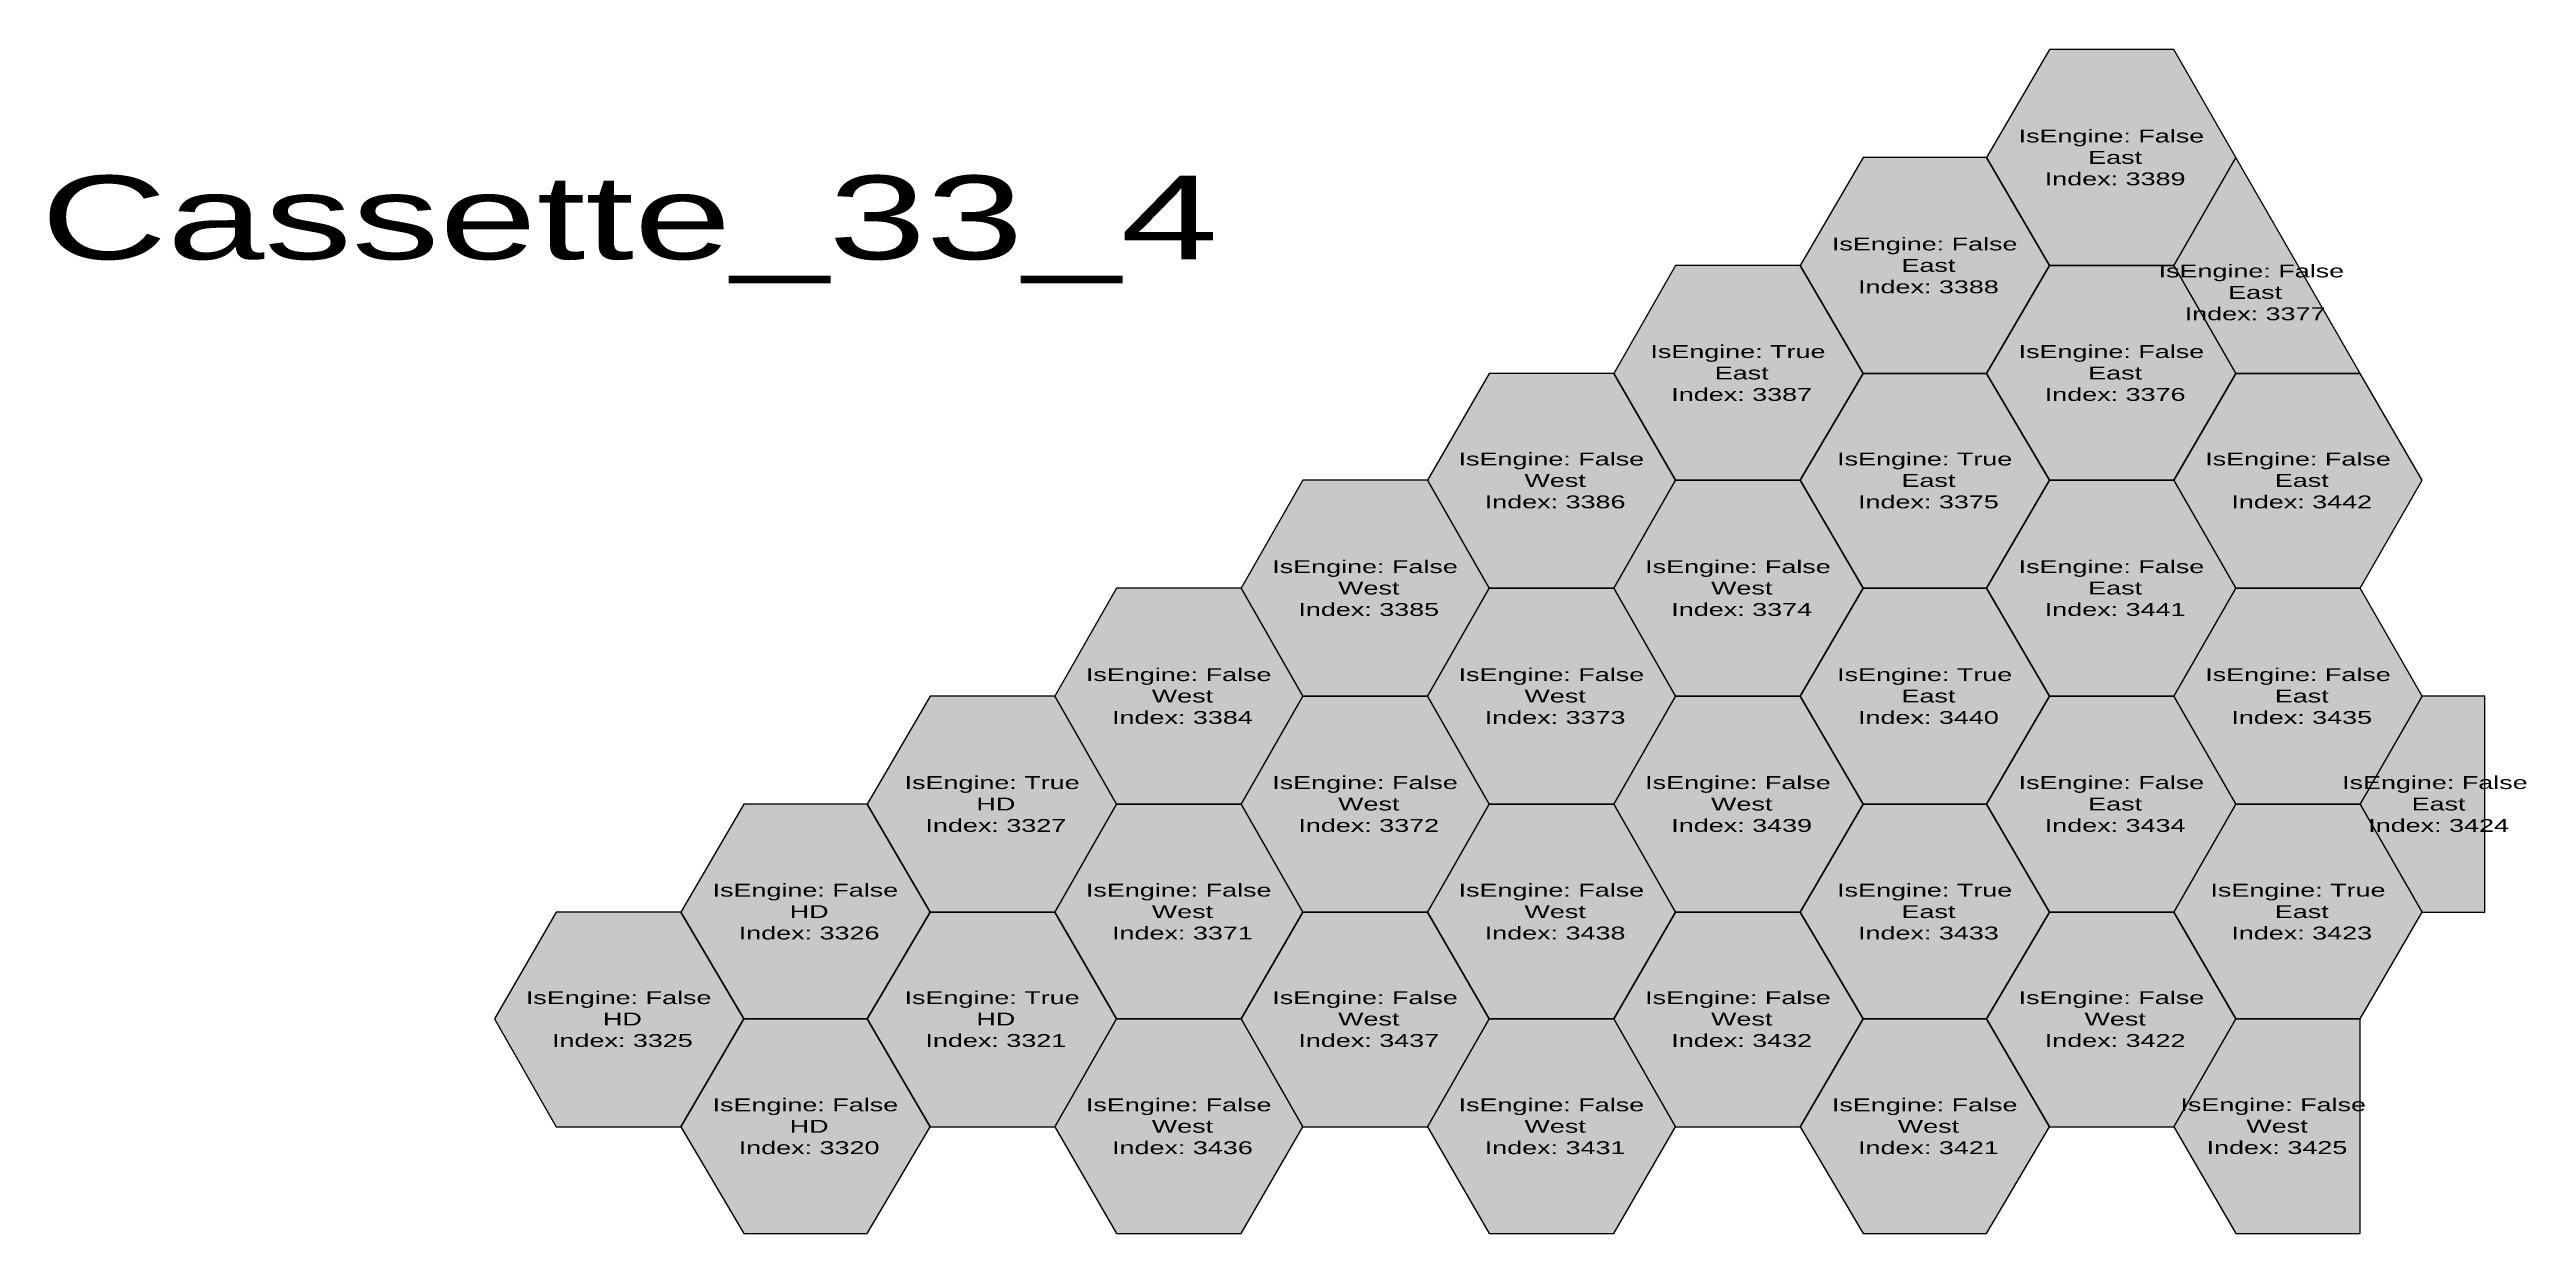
# Model space of a CAD drawing. Header units: metres. Extents: x -1 to 1926, y -81 to 840.
import ezdxf

# ---------------------------------------------------------------- set-up
doc = ezdxf.new("R2010")
doc.units = ezdxf.units.M
doc.styles.add('BoldStyle', font='arial.ttf', dxfattribs={"width": 1.5})

msp = doc.modelspace()

# ---------------------------------------------------------------- hatches: boundary and pattern name
h = msp.add_hatch(color=122)
h.dxf.hatch_style = 1
h.paths.add_polyline_path([(1506, 756), (1555, 672), (1652, 672), (1700, 756), (1652, 840), (1555, 840)])
h = msp.add_hatch(color=122)
h.dxf.hatch_style = 1
h.paths.add_polyline_path([(1361, 672), (1410, 588), (1506, 588), (1555, 672), (1506, 756), (1410, 756)])
h = msp.add_hatch(color=82)
h.dxf.hatch_style = 1
h.paths.add_polyline_path([(1797, 588), (1700, 756), (1652, 672), (1700, 588)])
h = msp.add_hatch(color=122)
h.dxf.hatch_style = 1
h.paths.add_polyline_path([(1216, 588), (1264, 505), (1361, 505), (1410, 588), (1361, 672), (1264, 672)])
h = msp.add_hatch(color=82)
h.dxf.hatch_style = 1
h.paths.add_polyline_path([(1506, 588), (1555, 505), (1652, 505), (1700, 588), (1652, 672), (1555, 672)])
h = msp.add_hatch(color=122)
h.dxf.hatch_style = 1
h.paths.add_polyline_path([(1071, 505), (1119, 421), (1216, 421), (1264, 505), (1216, 588), (1119, 588)])
h = msp.add_hatch(color=82)
h.dxf.hatch_style = 1
h.paths.add_polyline_path([(1361, 505), (1410, 421), (1506, 421), (1555, 505), (1506, 588), (1410, 588)])
h = msp.add_hatch(color=232)
h.dxf.hatch_style = 1
h.paths.add_polyline_path([(1652, 505), (1700, 421), (1797, 421), (1845, 505), (1797, 588), (1700, 588)])
h = msp.add_hatch(color=122)
h.dxf.hatch_style = 1
h.paths.add_polyline_path([(926, 421), (974, 337), (1071, 337), (1119, 421), (1071, 505), (974, 505)])
h = msp.add_hatch(color=82)
h.dxf.hatch_style = 1
h.paths.add_polyline_path([(1216, 421), (1264, 337), (1361, 337), (1410, 421), (1361, 505), (1264, 505)])
h = msp.add_hatch(color=232)
h.dxf.hatch_style = 1
h.paths.add_polyline_path([(1506, 421), (1555, 337), (1652, 337), (1700, 421), (1652, 505), (1555, 505)])
h = msp.add_hatch(color=122)
h.dxf.hatch_style = 1
h.paths.add_polyline_path([(781, 337), (829, 253), (926, 253), (974, 337), (926, 421), (829, 421)])
h = msp.add_hatch(color=82)
h.dxf.hatch_style = 1
h.paths.add_polyline_path([(1071, 337), (1119, 253), (1216, 253), (1264, 337), (1216, 421), (1119, 421)])
h = msp.add_hatch(color=232)
h.dxf.hatch_style = 1
h.paths.add_polyline_path([(1361, 337), (1410, 253), (1506, 253), (1555, 337), (1506, 421), (1410, 421)])
h = msp.add_hatch(color=202)
h.dxf.hatch_style = 1
h.paths.add_polyline_path([(1652, 337), (1700, 253), (1797, 253), (1845, 337), (1797, 421), (1700, 421)])
h = msp.add_hatch(color=42)
h.dxf.hatch_style = 1
h.paths.add_polyline_path([(635, 253), (684, 169), (781, 169), (829, 253), (781, 337), (684, 337)])
h = msp.add_hatch(color=82)
h.dxf.hatch_style = 1
h.paths.add_polyline_path([(926, 253), (974, 169), (1071, 169), (1119, 253), (1071, 337), (974, 337)])
h = msp.add_hatch(color=232)
h.dxf.hatch_style = 1
h.paths.add_polyline_path([(1216, 253), (1264, 169), (1361, 169), (1410, 253), (1361, 337), (1264, 337)])
h = msp.add_hatch(color=202)
h.dxf.hatch_style = 1
h.paths.add_polyline_path([(1506, 253), (1555, 169), (1652, 169), (1700, 253), (1652, 337), (1555, 337)])
h = msp.add_hatch(color=152)
h.dxf.hatch_style = 1
h.paths.add_polyline_path([(1845, 169), (1894, 169), (1894, 337), (1845, 337), (1797, 253)])
h = msp.add_hatch(color=42)
h.dxf.hatch_style = 1
h.paths.add_polyline_path([(490, 169), (539, 86), (635, 86), (684, 169), (635, 253), (539, 253)])
h = msp.add_hatch(color=82)
h.dxf.hatch_style = 1
h.paths.add_polyline_path([(781, 169), (829, 86), (926, 86), (974, 169), (926, 253), (829, 253)])
h = msp.add_hatch(color=232)
h.dxf.hatch_style = 1
h.paths.add_polyline_path([(1071, 169), (1119, 86), (1216, 86), (1264, 169), (1216, 253), (1119, 253)])
h = msp.add_hatch(color=202)
h.dxf.hatch_style = 1
h.paths.add_polyline_path([(1361, 169), (1410, 86), (1506, 86), (1555, 169), (1506, 253), (1410, 253)])
h = msp.add_hatch(color=152)
h.dxf.hatch_style = 1
h.paths.add_polyline_path([(1652, 169), (1700, 86), (1797, 86), (1845, 169), (1797, 253), (1700, 253)])
h = msp.add_hatch(color=42)
h.dxf.hatch_style = 1
h.paths.add_polyline_path([(345, 86), (393, 2), (490, 2), (539, 86), (490, 169), (393, 169)])
h = msp.add_hatch(color=32)
h.dxf.hatch_style = 1
h.paths.add_polyline_path([(635, 86), (684, 2), (781, 2), (829, 86), (781, 169), (684, 169)])
h = msp.add_hatch(color=232)
h.dxf.hatch_style = 1
h.paths.add_polyline_path([(926, 86), (974, 2), (1071, 2), (1119, 86), (1071, 169), (974, 169)])
h = msp.add_hatch(color=202)
h.dxf.hatch_style = 1
h.paths.add_polyline_path([(1216, 86), (1264, 2), (1361, 2), (1410, 86), (1361, 169), (1264, 169)])
h = msp.add_hatch(color=152)
h.dxf.hatch_style = 1
h.paths.add_polyline_path([(1506, 86), (1555, 2), (1652, 2), (1700, 86), (1652, 169), (1555, 169)])
h = msp.add_hatch(color=32)
h.dxf.hatch_style = 1
h.paths.add_polyline_path([(490, 2), (539, -81), (635, -81), (684, 2), (635, 86), (539, 86)])
h = msp.add_hatch(color=232)
h.dxf.hatch_style = 1
h.paths.add_polyline_path([(781, 2), (829, -81), (926, -81), (974, 2), (926, 86), (829, 86)])
h = msp.add_hatch(color=202)
h.dxf.hatch_style = 1
h.paths.add_polyline_path([(1071, 2), (1119, -81), (1216, -81), (1264, 2), (1216, 86), (1119, 86)])
h = msp.add_hatch(color=152)
h.dxf.hatch_style = 1
h.paths.add_polyline_path([(1361, 2), (1410, -81), (1506, -81), (1555, 2), (1506, 86), (1410, 86)])
h = msp.add_hatch(color=152)
h.dxf.hatch_style = 1
h.paths.add_polyline_path([(1797, -81), (1797, 86), (1700, 86), (1652, 2), (1700, -81)])

# ---------------------------------------------------------------- linework, layer by layer
at = {"color": 250}
for points in [[(1506, 756), (1555, 672), (1652, 672), (1700, 756), (1652, 840), (1555, 840)], [(1361, 672), (1410, 588), (1506, 588), (1555, 672), (1506, 756), (1410, 756)], [(1797, 588), (1700, 756), (1652, 672), (1700, 588)], [(1216, 588), (1264, 505), (1361, 505), (1410, 588), (1361, 672), (1264, 672)], [(1506, 588), (1555, 505), (1652, 505), (1700, 588), (1652, 672), (1555, 672)], [(1071, 505), (1119, 421), (1216, 421), (1264, 505), (1216, 588), (1119, 588)], [(1361, 505), (1410, 421), (1506, 421), (1555, 505), (1506, 588), (1410, 588)], [(1652, 505), (1700, 421), (1797, 421), (1845, 505), (1797, 588), (1700, 588)], [(926, 421), (974, 337), (1071, 337), (1119, 421), (1071, 505), (974, 505)], [(1216, 421), (1264, 337), (1361, 337), (1410, 421), (1361, 505), (1264, 505)], [(1506, 421), (1555, 337), (1652, 337), (1700, 421), (1652, 505), (1555, 505)], [(781, 337), (829, 253), (926, 253), (974, 337), (926, 421), (829, 421)], [(1071, 337), (1119, 253), (1216, 253), (1264, 337), (1216, 421), (1119, 421)], [(1361, 337), (1410, 253), (1506, 253), (1555, 337), (1506, 421), (1410, 421)], [(1652, 337), (1700, 253), (1797, 253), (1845, 337), (1797, 421), (1700, 421)], [(635, 253), (684, 169), (781, 169), (829, 253), (781, 337), (684, 337)], [(926, 253), (974, 169), (1071, 169), (1119, 253), (1071, 337), (974, 337)], [(1216, 253), (1264, 169), (1361, 169), (1410, 253), (1361, 337), (1264, 337)], [(1506, 253), (1555, 169), (1652, 169), (1700, 253), (1652, 337), (1555, 337)], [(1845, 169), (1894, 169), (1894, 337), (1845, 337), (1797, 253)], [(490, 169), (539, 86), (635, 86), (684, 169), (635, 253), (539, 253)], [(781, 169), (829, 86), (926, 86), (974, 169), (926, 253), (829, 253)], [(1071, 169), (1119, 86), (1216, 86), (1264, 169), (1216, 253), (1119, 253)], [(1361, 169), (1410, 86), (1506, 86), (1555, 169), (1506, 253), (1410, 253)], [(1652, 169), (1700, 86), (1797, 86), (1845, 169), (1797, 253), (1700, 253)], [(345, 86), (393, 2), (490, 2), (539, 86), (490, 169), (393, 169)], [(635, 86), (684, 2), (781, 2), (829, 86), (781, 169), (684, 169)], [(926, 86), (974, 2), (1071, 2), (1119, 86), (1071, 169), (974, 169)], [(1216, 86), (1264, 2), (1361, 2), (1410, 86), (1361, 169), (1264, 169)], [(1506, 86), (1555, 2), (1652, 2), (1700, 86), (1652, 169), (1555, 169)], [(490, 2), (539, -81), (635, -81), (684, 2), (635, 86), (539, 86)], [(781, 2), (829, -81), (926, -81), (974, 2), (926, 86), (829, 86)], [(1071, 2), (1119, -81), (1216, -81), (1264, 2), (1216, 86), (1119, 86)], [(1361, 2), (1410, -81), (1506, -81), (1555, 2), (1506, 86), (1410, 86)], [(1797, -81), (1797, 86), (1700, 86), (1652, 2), (1700, -81)]]:
    msp.add_lwpolyline(points, close=True, dxfattribs=at)

# ---------------------------------------------------------------- texts
at = {"color": 0, "char_height": 10, "attachment_point": 5, "style": 'BoldStyle'}
for s, insert in [('IsEngine: False\\P East\\P Index: 3389', (1603.3, 756)), ('IsEngine: False\\P East\\P Index: 3388', (1458, 672)), ('IsEngine: False\\P East\\P Index: 3377', (1712.2, 651)), ('IsEngine: True\\P East\\P Index: 3387', (1312.7, 588.3)), ('IsEngine: False\\P East\\P Index: 3376', (1603.3, 588.3)), ('IsEngine: False\\P West\\P Index: 3386', (1167.5, 504.7)), ('IsEngine: True\\P East\\P Index: 3375', (1458, 504.7)), ('IsEngine: False\\P East\\P Index: 3442', (1748.5, 504.7)), ('IsEngine: False\\P West\\P Index: 3385', (1022.5, 421)), ('IsEngine: False\\P West\\P Index: 3374', (1312.7, 421)), ('IsEngine: False\\P East\\P Index: 3441', (1603.3, 421)), ('IsEngine: False\\P West\\P Index: 3384', (877.5, 337)), ('IsEngine: False\\P West\\P Index: 3373', (1167.5, 337)), ('IsEngine: True\\P East\\P Index: 3440', (1458, 337)), ('IsEngine: False\\P East\\P Index: 3435', (1748.5, 337)), ('IsEngine: True\\P HD\\P Index: 3327', (732.3, 253)), ('IsEngine: False\\P West\\P Index: 3372', (1022.5, 253)), ('IsEngine: False\\P West\\P Index: 3439', (1312.7, 253)), ('IsEngine: False\\P East\\P Index: 3434', (1603.3, 253)), ('IsEngine: False\\P East\\P Index: 3424', (1855, 253)), ('IsEngine: False\\P HD\\P Index: 3326', (587, 169.3)), ('IsEngine: False\\P West\\P Index: 3371', (877.5, 169.3)), ('IsEngine: False\\P West\\P Index: 3438', (1167.5, 169.3)), ('IsEngine: True\\P East\\P Index: 3433', (1458, 169.3)), ('IsEngine: True\\P East\\P Index: 3423', (1748.5, 169.3)), ('IsEngine: False\\P HD\\P Index: 3325', (441.7, 85.7)), ('IsEngine: True\\P HD\\P Index: 3321', (732.3, 85.7)), ('IsEngine: False\\P West\\P Index: 3437', (1022.5, 85.7)), ('IsEngine: False\\P West\\P Index: 3432', (1312.7, 85.7)), ('IsEngine: False\\P West\\P Index: 3422', (1603.3, 85.7)), ('IsEngine: False\\P HD\\P Index: 3320', (587, 2.3)), ('IsEngine: False\\P West\\P Index: 3436', (877.5, 2.3)), ('IsEngine: False\\P West\\P Index: 3431', (1167.5, 2.3)), ('IsEngine: False\\P West\\P Index: 3421', (1458, 2.3)), ('IsEngine: False\\P West\\P Index: 3425', (1729.2, 2.4))]:
    msp.add_mtext(s, dxfattribs=dict(at, insert=insert))
at = {"color": 8, "insert": (450, 700), "char_height": 65, "attachment_point": 5, "style": 'BoldStyle'}
msp.add_mtext('Cassette_33_4', dxfattribs=at)

doc.saveas('drawing.dxf')
